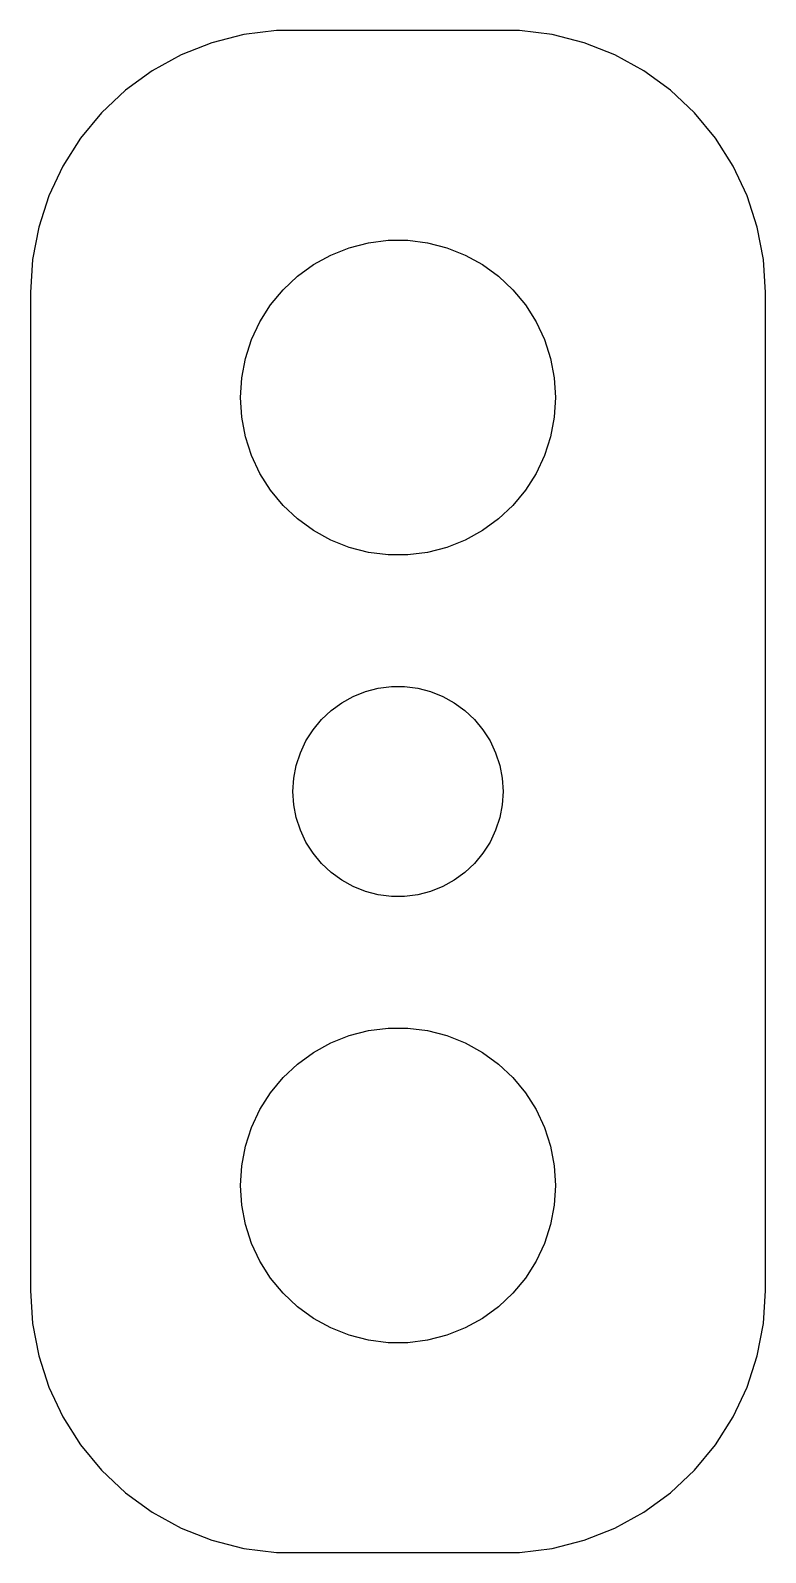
# Model space of a CAD drawing. Header units: metres. Extents: x -7 to 7, y 24.5 to 53.5.
import ezdxf

# ---------------------------------------------------------------- set-up
doc = ezdxf.new("R2010")
doc.units = ezdxf.units.M

msp = doc.modelspace()

# ---------------------------------------------------------------- linework, layer by layer
for p, q in [((-2.9369, 53.4114), (-3.54507, 53.2553)), ((-2.31395, 53.4901), (-2.9369, 53.4114)), ((2.31395, 53.4901), (-2.31395, 53.4901)), ((2.9369, 53.4114), (2.31395, 53.4901)), ((3.54507, 53.2553), (2.9369, 53.4114)), ((-3.54507, 53.2553), (-4.12889, 53.0241)), ((4.12889, 53.0241), (3.54507, 53.2553)), ((-4.12889, 53.0241), (-4.67912, 52.7216)), ((4.67912, 52.7216), (4.12889, 53.0241)), ((-4.67912, 52.7216), (-5.18712, 52.3526)), ((5.18712, 52.3526), (4.67912, 52.7216)), ((-5.18712, 52.3526), (-5.64484, 51.9227)), ((5.64484, 51.9227), (5.18712, 52.3526)), ((-5.64484, 51.9227), (-6.04507, 51.4389)), ((6.04507, 51.4389), (5.64484, 51.9227)), ((-6.04507, 51.4389), (-6.38153, 50.9088)), ((6.38153, 50.9088), (6.04507, 51.4389)), ((-6.38153, 50.9088), (-6.64888, 50.3406)), ((6.64888, 50.3406), (6.38153, 50.9088)), ((-6.64888, 50.3406), (-6.84291, 49.7434)), ((6.84291, 49.7434), (6.64888, 50.3406)), ((-6.84291, 49.7434), (-6.96057, 49.1267)), ((6.96057, 49.1267), (6.84291, 49.7434)), ((-1.27733, 49.2145), (-0.927048, 49.3532)), ((-0.927048, 49.3532), (-0.562134, 49.4469)), ((-0.562134, 49.4469), (-0.18837, 49.4941)), ((-0.18837, 49.4941), (0.18837, 49.4941)), ((0.18837, 49.4941), (0.562134, 49.4469)), ((0.562134, 49.4469), (0.927048, 49.3532)), ((0.927048, 49.3532), (1.27733, 49.2145)), ((-6.96057, 49.1267), (-7, 48.5)), ((-1.91226, 48.8115), (-1.60747, 49.033)), ((-1.60747, 49.033), (-1.27733, 49.2145)), ((1.27733, 49.2145), (1.60747, 49.033)), ((1.60747, 49.033), (1.91226, 48.8115)), ((7, 48.5), (6.96057, 49.1267)), ((-2.1869, 48.5536), (-1.91226, 48.8115)), ((1.91226, 48.8115), (2.1869, 48.5536)), ((-7, 48.5), (-7, 29.5)), ((-2.42705, 48.2634), (-2.1869, 48.5536)), ((2.1869, 48.5536), (2.42705, 48.2634)), ((7, 29.5), (7, 48.5)), ((-2.62891, 47.9453), (-2.42705, 48.2634)), ((2.42705, 48.2634), (2.62891, 47.9453)), ((-2.78932, 47.6044), (-2.62891, 47.9453)), ((2.62891, 47.9453), (2.78932, 47.6044)), ((-2.90575, 47.2461), (-2.78932, 47.6044)), ((2.78932, 47.6044), (2.90575, 47.2461)), ((-2.97633, 46.876), (-2.90575, 47.2461)), ((2.90575, 47.2461), (2.97633, 46.876)), ((-3, 46.5), (-2.97633, 46.876)), ((2.97633, 46.876), (3, 46.5)), ((-2.97633, 46.124), (-3, 46.5)), ((3, 46.5), (2.97633, 46.124)), ((-2.90575, 45.7539), (-2.97633, 46.124)), ((2.97633, 46.124), (2.90575, 45.7539)), ((-2.78932, 45.3956), (-2.90575, 45.7539)), ((2.90575, 45.7539), (2.78932, 45.3956)), ((-2.62891, 45.0547), (-2.78932, 45.3956)), ((2.78932, 45.3956), (2.62891, 45.0547)), ((-2.42705, 44.7366), (-2.62891, 45.0547)), ((2.62891, 45.0547), (2.42705, 44.7366)), ((-2.1869, 44.4464), (-2.42705, 44.7366)), ((2.42705, 44.7366), (2.1869, 44.4464)), ((-1.91226, 44.1884), (-2.1869, 44.4464)), ((2.1869, 44.4464), (1.91226, 44.1884)), ((-1.60747, 43.967), (-1.91226, 44.1884)), ((1.91226, 44.1884), (1.60747, 43.967)), ((-1.27733, 43.7855), (-1.60747, 43.967)), ((-0.927048, 43.6468), (-1.27733, 43.7855)), ((1.27733, 43.7855), (0.927048, 43.6468)), ((1.60747, 43.967), (1.27733, 43.7855)), ((-0.562134, 43.5531), (-0.927048, 43.6468)), ((-0.18837, 43.5059), (-0.562134, 43.5531)), ((0.18837, 43.5059), (-0.18837, 43.5059)), ((0.562134, 43.5531), (0.18837, 43.5059)), ((0.927048, 43.6468), (0.562134, 43.5531)), ((-0.851547, 40.8096), (-0.618027, 40.9021)), ((-0.618027, 40.9021), (-0.374756, 40.9646)), ((-0.374756, 40.9646), (-0.12558, 40.996)), ((-0.12558, 40.996), (0.12558, 40.996)), ((0.12558, 40.996), (0.374756, 40.9646)), ((0.374756, 40.9646), (0.618027, 40.9021)), ((0.618027, 40.9021), (0.851547, 40.8096)), ((-1.27484, 40.541), (-1.07164, 40.6886)), ((-1.07164, 40.6886), (-0.851547, 40.8096)), ((0.851547, 40.8096), (1.07164, 40.6886)), ((1.07164, 40.6886), (1.27484, 40.541)), ((-1.61803, 40.1756), (-1.45793, 40.3691)), ((-1.45793, 40.3691), (-1.27484, 40.541)), ((1.27484, 40.541), (1.45793, 40.3691)), ((1.45793, 40.3691), (1.61803, 40.1756)), ((-1.75261, 39.9635), (-1.61803, 40.1756)), ((1.61803, 40.1756), (1.75261, 39.9635)), ((-1.93716, 39.4974), (-1.85954, 39.7362)), ((-1.85954, 39.7362), (-1.75261, 39.9635)), ((1.75261, 39.9635), (1.85954, 39.7362)), ((1.85954, 39.7362), (1.93716, 39.4974)), ((-1.98422, 39.2507), (-1.93716, 39.4974)), ((1.93716, 39.4974), (1.98422, 39.2507)), ((-2, 39), (-1.98422, 39.2507)), ((1.98422, 39.2507), (2, 39)), ((-1.98422, 38.7493), (-2, 39)), ((2, 39), (1.98422, 38.7493)), ((-1.93716, 38.5026), (-1.98422, 38.7493)), ((1.98422, 38.7493), (1.93716, 38.5026)), ((-1.85954, 38.2638), (-1.93716, 38.5026)), ((-1.75261, 38.0365), (-1.85954, 38.2638)), ((1.85954, 38.2638), (1.75261, 38.0365)), ((1.93716, 38.5026), (1.85954, 38.2638)), ((-1.61803, 37.8244), (-1.75261, 38.0365)), ((1.75261, 38.0365), (1.61803, 37.8244)), ((-1.45793, 37.6309), (-1.61803, 37.8244)), ((1.61803, 37.8244), (1.45793, 37.6309)), ((-1.27484, 37.459), (-1.45793, 37.6309)), ((-1.07164, 37.3114), (-1.27484, 37.459)), ((1.27484, 37.459), (1.07164, 37.3114)), ((1.45793, 37.6309), (1.27484, 37.459)), ((-0.851547, 37.1904), (-1.07164, 37.3114)), ((-0.618027, 37.0979), (-0.851547, 37.1904)), ((-0.374756, 37.0354), (-0.618027, 37.0979)), ((0.618027, 37.0979), (0.374756, 37.0354)), ((0.851547, 37.1904), (0.618027, 37.0979)), ((1.07164, 37.3114), (0.851547, 37.1904)), ((-0.12558, 37.004), (-0.374756, 37.0354)), ((0.12558, 37.004), (-0.12558, 37.004)), ((0.374756, 37.0354), (0.12558, 37.004)), ((-0.562134, 34.4469), (-0.18837, 34.4941)), ((-0.18837, 34.4941), (0.18837, 34.4941)), ((0.18837, 34.4941), (0.562134, 34.4469)), ((-1.60747, 34.033), (-1.27733, 34.2145)), ((-1.27733, 34.2145), (-0.927048, 34.3532)), ((-0.927048, 34.3532), (-0.562134, 34.4469)), ((0.562134, 34.4469), (0.927048, 34.3532)), ((0.927048, 34.3532), (1.27733, 34.2145)), ((1.27733, 34.2145), (1.60747, 34.033)), ((-1.91226, 33.8116), (-1.60747, 34.033)), ((1.60747, 34.033), (1.91226, 33.8116)), ((-2.1869, 33.5536), (-1.91226, 33.8116)), ((1.91226, 33.8116), (2.1869, 33.5536)), ((-2.42705, 33.2634), (-2.1869, 33.5536)), ((2.1869, 33.5536), (2.42705, 33.2634)), ((-2.62891, 32.9453), (-2.42705, 33.2634)), ((2.42705, 33.2634), (2.62891, 32.9453)), ((-2.78932, 32.6044), (-2.62891, 32.9453)), ((2.62891, 32.9453), (2.78932, 32.6044)), ((-2.90575, 32.2461), (-2.78932, 32.6044)), ((2.78932, 32.6044), (2.90575, 32.2461)), ((-2.97633, 31.876), (-2.90575, 32.2461)), ((2.90575, 32.2461), (2.97633, 31.876)), ((-3, 31.5), (-2.97633, 31.876)), ((2.97633, 31.876), (3, 31.5)), ((-2.97633, 31.124), (-3, 31.5)), ((3, 31.5), (2.97633, 31.124)), ((-2.90575, 30.7539), (-2.97633, 31.124)), ((2.97633, 31.124), (2.90575, 30.7539)), ((-2.78932, 30.3956), (-2.90575, 30.7539)), ((2.90575, 30.7539), (2.78932, 30.3956)), ((-2.62891, 30.0547), (-2.78932, 30.3956)), ((2.78932, 30.3956), (2.62891, 30.0547)), ((-2.42705, 29.7366), (-2.62891, 30.0547)), ((2.62891, 30.0547), (2.42705, 29.7366)), ((-2.1869, 29.4464), (-2.42705, 29.7366)), ((2.42705, 29.7366), (2.1869, 29.4464)), ((-7, 29.5), (-6.96057, 28.8733)), ((-1.91226, 29.1885), (-2.1869, 29.4464)), ((2.1869, 29.4464), (1.91226, 29.1885)), ((6.96057, 28.8733), (7, 29.5)), ((-1.60747, 28.967), (-1.91226, 29.1885)), ((1.91226, 29.1885), (1.60747, 28.967)), ((-6.96057, 28.8733), (-6.84291, 28.2566)), ((-1.27733, 28.7855), (-1.60747, 28.967)), ((-0.927048, 28.6468), (-1.27733, 28.7855)), ((1.27733, 28.7855), (0.927048, 28.6468)), ((1.60747, 28.967), (1.27733, 28.7855)), ((6.84291, 28.2566), (6.96057, 28.8733)), ((-0.562134, 28.5531), (-0.927048, 28.6468)), ((-0.18837, 28.5059), (-0.562134, 28.5531)), ((0.18837, 28.5059), (-0.18837, 28.5059)), ((0.562134, 28.5531), (0.18837, 28.5059)), ((0.927048, 28.6468), (0.562134, 28.5531)), ((-6.84291, 28.2566), (-6.64888, 27.6594)), ((6.64888, 27.6594), (6.84291, 28.2566)), ((-6.64888, 27.6594), (-6.38153, 27.0912)), ((6.38153, 27.0912), (6.64888, 27.6594)), ((-6.38153, 27.0912), (-6.04507, 26.5611)), ((6.04507, 26.5611), (6.38153, 27.0912)), ((-6.04507, 26.5611), (-5.64484, 26.0773)), ((5.64484, 26.0773), (6.04507, 26.5611)), ((-5.64484, 26.0773), (-5.18712, 25.6474)), ((5.18712, 25.6474), (5.64484, 26.0773)), ((-5.18712, 25.6474), (-4.67912, 25.2784)), ((4.67912, 25.2784), (5.18712, 25.6474)), ((-4.67912, 25.2784), (-4.12889, 24.9759)), ((4.12889, 24.9759), (4.67912, 25.2784)), ((-4.12889, 24.9759), (-3.54507, 24.7447)), ((3.54507, 24.7447), (4.12889, 24.9759)), ((-3.54507, 24.7447), (-2.9369, 24.5886)), ((2.9369, 24.5886), (3.54507, 24.7447)), ((-2.9369, 24.5886), (-2.31395, 24.5099)), ((-2.31395, 24.5099), (2.31395, 24.5099)), ((2.31395, 24.5099), (2.9369, 24.5886))]:
    msp.add_line(p, q)

doc.saveas('drawing.dxf')
